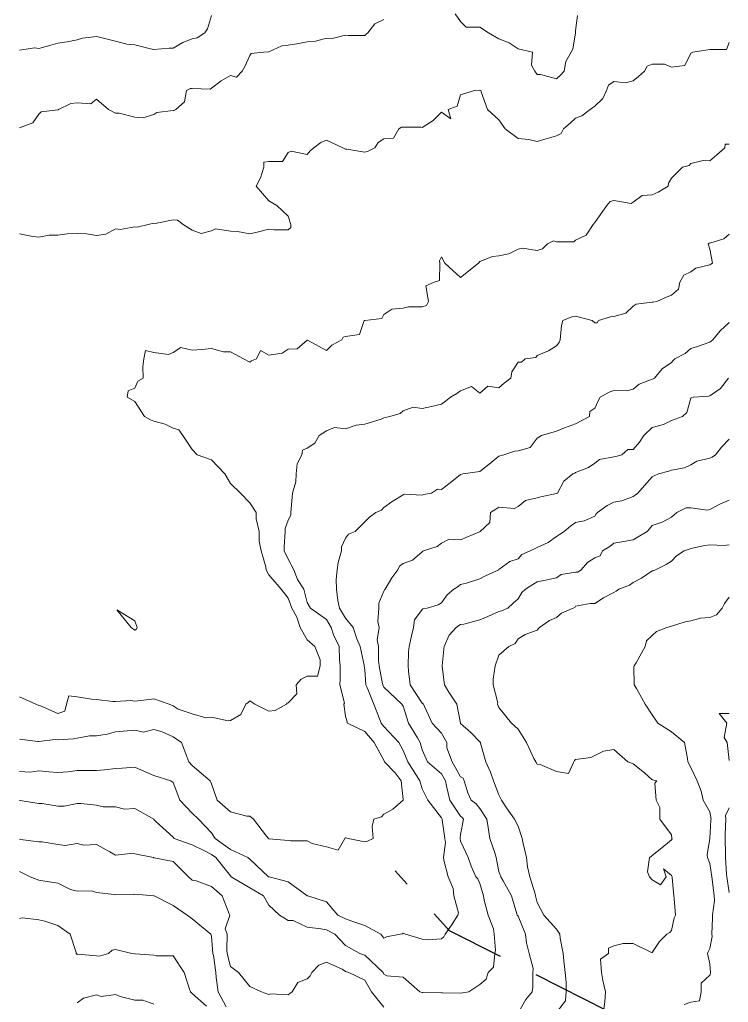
# Model space of a CAD drawing. Extents: x 537850 to 541798, y 6045627 to 6050132.
# Drawn here: x 539729.3 to 539840.2, y 6047380.4 to 6047534.1 of the extents above; entities that cross this region are included whole.
import ezdxf

# ---------------------------------------------------------------- set-up
doc = ezdxf.new("R2010")
doc.units = 0
doc.header["$LTSCALE"] = 5
doc.linetypes.add('DASHED2', pattern=[9.525, 6.35, -3.175])
doc.linetypes.add('foc-ACCESSROAD', pattern=[3.75, 2.5, -1.25])
doc.layers.add('Contour_Line_Intermediate', color=7, linetype='DASHED2', true_color=0xd9d9d9)
doc.layers.add('Contour_Line_Major', color=7, linetype='Continuous', true_color=0x6b6b6b)
doc.layers.add('F-AR', color=190, linetype='foc-ACCESSROAD')

msp = doc.modelspace()

# ---------------------------------------------------------------- linework, layer by layer
at = {"layer": 'Contour_Line_Intermediate', "linetype": 'Continuous', "lineweight": 13, "flags": 128}
for points, elevation in [([(539729.338, 6047529.303), (539731.69, 6047529.644), (539732.338, 6047529.56), (539734.241, 6047530.093), (539735.338, 6047530.401), (539736.763, 6047530.572), (539738.338, 6047530.914), (539739.183, 6047531.151), (539741.338, 6047531.437), (539742.065, 6047531.269), (539744.337, 6047530.68), (539746.115, 6047530.219), (539747.337, 6047530.108), (539749.816, 6047529.518), (539750.337, 6047529.394), (539752.723, 6047529.611), (539753.337, 6047529.611), (539754.86, 6047530.473), (539756.337, 6047531.053), (539757.109, 6047531.225), (539758.296, 6047531.996), (539758.722, 6047532.611), (539759.337, 6047534.702)], 908.956), ([(539729.338, 6047500.539), (539731.151, 6047500.185), (539732.338, 6047500.021), (539733.966, 6047500.37), (539735.338, 6047500.37), (539736.794, 6047500.541), (539738.338, 6047500.627), (539739.79, 6047500.546), (539741.338, 6047500.313), (539742.803, 6047500.532), (539744.337, 6047501.35), (539745.085, 6047501.251), (539747.337, 6047501.661), (539747.717, 6047501.618), (539749.45, 6047501.998), (539750.337, 6047502.225), (539750.536, 6047502.196), (539753.337, 6047502.765), (539754.059, 6047502.72), (539754.898, 6047501.998), (539756.337, 6047501.128), (539757.729, 6047500.606), (539759.337, 6047501.009), (539759.996, 6047501.339), (539762.337, 6047501.004), (539763.415, 6047500.92), (539765.336, 6047500.549), (539766.495, 6047500.839), (539768.336, 6047501.299), (539769.135, 6047501.199), (539771.336, 6047501.199), (539771.778, 6047501.556), (539771.778, 6047501.998), (539771.336, 6047503.326), (539769.577, 6047504.998), (539768.336, 6047505.706), (539766.331, 6047507.998), (539767, 6047509.334), (539767.554, 6047510.997), (539767.56, 6047511.773), (539768.336, 6047511.87), (539770.464, 6047511.87), (539771.336, 6047513.288), (539771.824, 6047513.509), (539774.336, 6047512.947), (539774.775, 6047513.558), (539775.343, 6047513.997), (539776.482, 6047514.851), (539777.336, 6047515.193), (539779.907, 6047513.997), (539780.336, 6047513.787), (539780.526, 6047513.807), (539783.336, 6047513.357), (539783.852, 6047513.481), (539784.935, 6047513.997), (539785.46, 6047514.873), (539786.335, 6047515.397), (539787.817, 6047515.516), (539788.689, 6047516.997), (539789.067, 6047517.265), (539789.335, 6047517.241), (539792.091, 6047517.241), (539792.335, 6047517.197), (539794.047, 6047518.285), (539795.335, 6047519.572), (539796.793, 6047518.539), (539796.41, 6047519.997), (539797.79, 6047520.542), (539798.335, 6047522.28), (539800.491, 6047522.997), (539801.335, 6047523.057), (539801.485, 6047522.997), (539801.568, 6047522.764), (539802.554, 6047519.997), (539804.335, 6047518.401), (539805.311, 6047516.997), (539807.334, 6047515.48), (539808.99, 6047515.342), (539810.334, 6047514.983), (539811.883, 6047515.448), (539813.334, 6047515.884), (539814.093, 6047516.238), (539814.447, 6047516.997), (539815.476, 6047517.856), (539816.334, 6047518.665), (539817.318, 6047519.013), (539818.595, 6047519.997), (539819.013, 6047520.318), (539819.334, 6047520.525), (539820.612, 6047521.719), (539821.147, 6047522.997), (539821.498, 6047523.833), (539822.334, 6047524.412), (539824.144, 6047524.186), (539825.334, 6047524.51), (539826.143, 6047525.187), (539827.112, 6047525.997), (539827.525, 6047526.805), (539828.333, 6047527.111), (539830.219, 6047527.111), (539831.333, 6047526.654), (539833.43, 6047526.9), (539834.333, 6047528.829), (539834.457, 6047528.873), (539834.689, 6047528.997), (539837.003, 6047529.327), (539837.333, 6047529.374), (539839.955, 6047529.374), (539840.333, 6047530.507)], 910.956), ([(539729.338, 6047428.15), (539731.856, 6047427.001), (539732.338, 6047426.782), (539732.625, 6047426.714), (539735.338, 6047425.535), (539736.426, 6047425.913), (539736.687, 6047427.001), (539737.048, 6047428.291), (539738.338, 6047428.148), (539740.567, 6047427.772), (539741.338, 6047427.722), (539743.943, 6047427.396), (539744.337, 6047427.411), (539746.749, 6047427.59), (539747.337, 6047427.489), (539749.598, 6047427.741), (539750.337, 6047427.824), (539752.735, 6047427.001), (539753.337, 6047426.724), (539754.116, 6047426.223), (539756.337, 6047425.473), (539758.476, 6047424.862), (539759.337, 6047424.958), (539761.964, 6047424.374), (539762.337, 6047424.436), (539763.959, 6047425.379), (539764.709, 6047427.001), (539765.089, 6047427.249), (539765.336, 6047427.511), (539766.151, 6047427.001), (539768.336, 6047425.908), (539769.33, 6047426.008), (539771.068, 6047427.001), (539771.183, 6047427.154), (539771.336, 6047427.216), (539772.716, 6047428.622), (539772.591, 6047430.001), (539773.412, 6047430.925), (539774.336, 6047431.39), (539775.948, 6047431.39), (539776.379, 6047433.001), (539776.379, 6047433.958), (539775.518, 6047436.001), (539774.336, 6047437.071), (539773.241, 6047439.001), (539772.717, 6047440.62), (539771.932, 6047442.001), (539771.336, 6047443.572), (539770.252, 6047445.001), (539768.336, 6047447.21), (539767.931, 6047448), (539767.839, 6047448.497), (539767.124, 6047451), (539766.828, 6047452.509), (539766.795, 6047454), (539766.363, 6047455.974), (539766.361, 6047457), (539765.336, 6047458.475), (539763.884, 6047460), (539762.337, 6047461.504), (539761.419, 6047463), (539759.337, 6047465.201), (539757.122, 6047466), (539756.337, 6047466.841), (539754.897, 6047468.999), (539754.229, 6047469.891), (539753.337, 6047470.16), (539752.108, 6047470.77), (539750.337, 6047471.25), (539749.805, 6047471.467), (539748.869, 6047471.999), (539747.337, 6047474.361), (539746.167, 6047474.999), (539746.334, 6047476.003), (539747.337, 6047476.404), (539747.837, 6047477.499), (539748.677, 6047477.999), (539748.601, 6047479.735), (539748.765, 6047480.999), (539749.025, 6047482.311), (539750.337, 6047481.99), (539752.633, 6047481.702), (539753.337, 6047481.984), (539754.544, 6047482.792), (539756.337, 6047482.359), (539757.841, 6047482.495), (539759.337, 6047482.631), (539761.217, 6047482.118), (539762.337, 6047482.118), (539764.384, 6047480.999), (539765.336, 6047480.496), (539765.628, 6047480.707), (539766.378, 6047480.999), (539767.032, 6047482.303), (539768.336, 6047481.601), (539770.414, 6047481.921), (539771.336, 6047482.535), (539772.749, 6047482.586), (539774.336, 6047483.957), (539774.389, 6047483.946), (539777.336, 6047482.309), (539778.169, 6047483.166), (539779.765, 6047483.999), (539779.95, 6047484.384), (539780.336, 6047484.509), (539782.514, 6047484.82), (539783.241, 6047486.999), (539783.307, 6047487.027), (539783.336, 6047487.032), (539785.99, 6047487.344), (539786.335, 6047487.937), (539787.561, 6047488.773), (539789.335, 6047488.928), (539790.174, 6047489.16), (539792.335, 6047489.16), (539792.986, 6047489.348), (539793.302, 6047489.998), (539792.895, 6047492.438), (539794.203, 6047492.998), (539795.056, 6047493.277), (539795.096, 6047495.998), (539795.017, 6047496.317), (539795.335, 6047496.953), (539795.841, 6047495.998), (539798.335, 6047493.71), (539801.157, 6047495.998), (539801.335, 6047496.22), (539803.317, 6047497.016), (539804.335, 6047497.139), (539805.883, 6047497.449), (539807.334, 6047498.174), (539807.993, 6047498.339), (539810.334, 6047497.95), (539811.126, 6047498.207), (539811.927, 6047498.998), (539812.869, 6047499.463), (539813.334, 6047499.29), (539816.042, 6047499.29), (539816.334, 6047499.554), (539817.964, 6047500.368), (539819.05, 6047501.998), (539819.334, 6047502.316), (539821.199, 6047504.998), (539821.725, 6047505.606), (539822.334, 6047505.769), (539825.04, 6047505.291), (539825.334, 6047505.512), (539826.764, 6047506.567), (539828.333, 6047506.676), (539829.237, 6047507.094), (539830.787, 6047507.998), (539830.855, 6047508.476), (539831.333, 6047509.273), (539832.195, 6047510.135), (539833.058, 6047510.997), (539834.095, 6047511.236), (539834.333, 6047511.541), (539836.276, 6047512.055), (539837.333, 6047512.001), (539838.411, 6047512.92), (539839.674, 6047513.997), (539839.747, 6047514.583), (539840.333, 6047514.583)], 911.956), ([(539729.338, 6047421.504), (539732.172, 6047421.168), (539732.338, 6047421.178), (539734.882, 6047421.458), (539735.338, 6047421.417), (539737.759, 6047421.581), (539738.338, 6047421.698), (539740.276, 6047422.063), (539741.338, 6047422.04), (539743.019, 6047422.32), (539744.337, 6047422.681), (539745.573, 6047422.766), (539747.337, 6047422.93), (539748.724, 6047422.615), (539750.337, 6047423.04), (539751.65, 6047422.689), (539753.337, 6047421.873), (539754.641, 6047421.002), (539755.518, 6047418.82), (539755.827, 6047418.002), (539756.337, 6047417.416), (539759.124, 6047415.002), (539759.337, 6047414.524), (539760.253, 6047412.002), (539762.337, 6047410.169), (539764.881, 6047409.458), (539765.336, 6047409.485), (539765.922, 6047409.002), (539767.977, 6047406.362), (539768.25, 6047406.002), (539768.336, 6047405.954), (539768.39, 6047405.949), (539771.336, 6047405.693), (539771.71, 6047405.628), (539774.336, 6047405.631), (539775.119, 6047405.219), (539777.336, 6047404.665), (539779.201, 6047404.138), (539780.199, 6047406.002), (539780.246, 6047406.092), (539780.336, 6047406.082), (539780.72, 6047406.002), (539783.336, 6047405.48), (539783.771, 6047405.567), (539784.642, 6047406.002), (539784.493, 6047407.845), (539784.755, 6047409.002), (539785.971, 6047409.367), (539786.335, 6047409.793), (539787.748, 6047410.59), (539789.335, 6047411.982), (539789.338, 6047411.999), (539789.338, 6047412.002), (539789.335, 6047412.103), (539789.056, 6047415.002), (539788.1, 6047416.237), (539786.447, 6047418.002), (539786.335, 6047418.232), (539784.825, 6047421.002), (539783.336, 6047422.702), (539780.654, 6047424.002), (539780.336, 6047425.116), (539780.067, 6047427.001), (539780.172, 6047427.165), (539779.441, 6047430.001), (539779.481, 6047430.856), (539779.502, 6047433.001), (539779.384, 6047433.953), (539779.348, 6047436.001), (539778.47, 6047437.867), (539778.063, 6047439.001), (539777.336, 6047440.233), (539774.863, 6047442.001), (539774.336, 6047442.88), (539773.806, 6047445.001), (539772.826, 6047446.51), (539772.262, 6047448), (539771.336, 6047449.675), (539770.752, 6047451), (539770.734, 6047451.603), (539770.888, 6047454), (539770.887, 6047454.449), (539771.336, 6047455.753), (539771.764, 6047456.572), (539771.754, 6047457), (539771.956, 6047459.38), (539772.008, 6047460), (539772.54, 6047461.796), (539772.625, 6047463), (539772.75, 6047464.585), (539773.512, 6047466), (539773.586, 6047466.749), (539774.336, 6047467.034), (539775.501, 6047467.835), (539776.186, 6047468.999), (539777.336, 6047469.728), (539778.596, 6047470.26), (539780.336, 6047470.052), (539781.983, 6047470.647), (539783.336, 6047470.784), (539785.902, 6047471.566), (539786.335, 6047471.799), (539787.237, 6047471.999), (539788.884, 6047472.451), (539789.335, 6047472.862), (539790.889, 6047473.445), (539792.335, 6047473.223), (539793.778, 6047473.556), (539795.335, 6047473.915), (539795.953, 6047474.381), (539796.775, 6047474.999), (539797.743, 6047475.591), (539798.335, 6047476.017), (539800.031, 6047476.695), (539801.335, 6047475.651), (539802.6, 6047476.734), (539804.335, 6047476.461), (539805.14, 6047477.193), (539806.214, 6047477.999), (539806.335, 6047478.999), (539807.334, 6047480.467), (539807.866, 6047480.467), (539808.42, 6047480.999), (539810.122, 6047481.211), (539810.334, 6047481.546), (539812.085, 6047482.248), (539813.334, 6047483.039), (539813.777, 6047483.556), (539813.91, 6047483.999), (539814.131, 6047486.202), (539814.307, 6047486.999), (539815.737, 6047487.595), (539816.334, 6047487.66), (539818.94, 6047486.999), (539819.334, 6047486.654), (539819.68, 6047486.652), (539819.889, 6047486.999), (539821.771, 6047487.562), (539822.334, 6047487.638), (539824.202, 6047488.13), (539825.334, 6047489.265), (539825.779, 6047489.553), (539828.333, 6047489.88), (539828.452, 6047489.88), (539829.02, 6047489.998), (539830.639, 6047490.692), (539831.333, 6047490.99), (539832.415, 6047491.917), (539832.611, 6047492.998), (539833.254, 6047494.078), (539834.333, 6047494.639), (539835.128, 6047495.203), (539837.333, 6047495.727), (539837.493, 6047495.838), (539837.765, 6047495.998), (539837.333, 6047498.157), (539837.085, 6047498.998), (539837.219, 6047499.112), (539837.333, 6047499.128), (539839.528, 6047499.803), (539840.333, 6047500.518)], 912.956), ([(539729.338, 6047416.457), (539730.981, 6047416.36), (539732.338, 6047416.58), (539733.91, 6047416.43), (539735.338, 6047416.325), (539736.9, 6047416.44), (539738.338, 6047416.624), (539739.713, 6047416.626), (539741.338, 6047416.644), (539742.629, 6047416.711), (539744.337, 6047416.952), (539745.359, 6047416.98), (539747.337, 6047417.158), (539748.881, 6047416.458), (539750.337, 6047415.86), (539753.006, 6047415.002), (539753.337, 6047414.726), (539754.386, 6047412.002), (539756.337, 6047409.975), (539757.309, 6047409.002), (539759.337, 6047406.861), (539759.946, 6047406.002), (539762.337, 6047404.264), (539765.057, 6047403.003), (539765.336, 6047402.729), (539768.29, 6047400.003), (539768.336, 6047399.977), (539768.372, 6047399.967), (539771.336, 6047399.195), (539774.292, 6047397.047), (539774.336, 6047397.022), (539774.421, 6047397.003), (539777.336, 6047396.083), (539779.14, 6047394.003), (539780.336, 6047393.411), (539781.297, 6047393.042), (539783.336, 6047392.383), (539785.861, 6047391.003), (539786.335, 6047390.389), (539786.721, 6047390.618), (539788.884, 6047391.003), (539789.256, 6047391.082), (539789.335, 6047391.159), (539789.705, 6047391.003), (539792.335, 6047390.23), (539793.212, 6047390.127), (539795.335, 6047390.278), (539795.729, 6047390.609), (539795.906, 6047391.003), (539796.927, 6047392.411), (539797.905, 6047394.003), (539797.98, 6047394.358), (539797.297, 6047397.003), (539797.156, 6047398.182), (539796.366, 6047400.003), (539795.713, 6047402.624), (539795.638, 6047403.003), (539795.954, 6047405.383), (539795.845, 6047406.002), (539795.449, 6047408.889), (539795.468, 6047409.002), (539795.335, 6047409.228), (539793.195, 6047412.002), (539792.335, 6047413.773), (539791.962, 6047415.002), (539791.34, 6047415.997), (539790.088, 6047418.002), (539789.335, 6047419.757), (539788.646, 6047421.002), (539786.335, 6047423.512), (539785.891, 6047424.002), (539785.638, 6047424.699), (539784.768, 6047427.001), (539783.723, 6047429.614), (539783.519, 6047430.001), (539783.336, 6047432.385), (539783.254, 6047433.001), (539783.251, 6047433.086), (539782.611, 6047436.001), (539782.098, 6047437.238), (539781.544, 6047439.001), (539780.336, 6047440.451), (539779.405, 6047442.001), (539779.133, 6047443.204), (539778.922, 6047445.001), (539778.842, 6047446.494), (539779.035, 6047448), (539779.166, 6047449.17), (539779.702, 6047451), (539779.722, 6047451.614), (539780.336, 6047452.949), (539780.774, 6047453.562), (539781.838, 6047454), (539782.588, 6047454.748), (539783.336, 6047455.495), (539784.089, 6047456.247), (539785.095, 6047457), (539785.981, 6047457.354), (539786.335, 6047457.744), (539787.619, 6047458.717), (539789.335, 6047459.743), (539789.484, 6047459.851), (539792.335, 6047459.709), (539792.551, 6047459.784), (539793.792, 6047460), (539794.718, 6047460.617), (539795.335, 6047460.561), (539796.705, 6047461.63), (539798.335, 6047462.9), (539798.701, 6047463), (539801.335, 6047463.374), (539802.798, 6047464.536), (539804.335, 6047465.81), (539804.515, 6047465.819), (539805.118, 6047466), (539806.78, 6047466.554), (539807.334, 6047466.616), (539809.2, 6047467.134), (539810.334, 6047468.608), (539810.599, 6047468.735), (539811.007, 6047468.999), (539813.334, 6047469.714), (539814.57, 6047470.235), (539816.334, 6047470.859), (539818.483, 6047471.999), (539818.569, 6047472.765), (539819.334, 6047473.275), (539819.878, 6047474.455), (539820.195, 6047474.999), (539821.555, 6047475.778), (539822.334, 6047476.07), (539824.346, 6047475.986), (539825.334, 6047476.261), (539826.277, 6047477.055), (539828.333, 6047477.84), (539828.449, 6047477.884), (539828.68, 6047477.999), (539829.872, 6047479.46), (539831.333, 6047480.436), (539831.603, 6047480.729), (539831.852, 6047480.999), (539833.484, 6047481.848), (539834.333, 6047482.612), (539835.4, 6047482.932), (539837.333, 6047483.644), (539837.558, 6047483.774), (539837.814, 6047483.999), (539838.922, 6047485.409), (539840.333, 6047486.711)], 913.956), ([(539840.333, 6047468.466), (539839.149, 6047467.184), (539838.218, 6047466), (539837.711, 6047465.621), (539837.333, 6047465.478), (539835.315, 6047465.018), (539834.333, 6047464.43), (539833.375, 6047463.958), (539831.333, 6047463.607), (539830.908, 6047463.425), (539829.313, 6047463), (539828.632, 6047462.702), (539828.333, 6047462.571), (539827.131, 6047461.202), (539826.075, 6047460), (539825.639, 6047459.694), (539825.334, 6047459.481), (539823.542, 6047458.792), (539822.334, 6047458.597), (539821.283, 6047458.051), (539819.743, 6047457), (539819.558, 6047456.776), (539819.334, 6047456.414), (539817.669, 6047455.665), (539816.334, 6047455.42), (539815.515, 6047454.819), (539814.549, 6047454), (539813.785, 6047453.549), (539813.334, 6047453.248), (539812.044, 6047452.29), (539810.334, 6047451.498), (539809.989, 6047451.346), (539809.204, 6047451), (539807.906, 6047450.429), (539807.334, 6047449.715), (539806.028, 6047449.307), (539804.335, 6047448.036), (539804.319, 6047448.016), (539804.3, 6047448), (539802.245, 6047447.09), (539801.335, 6047446.617), (539799.237, 6047445.903), (539798.335, 6047445.702), (539797.928, 6047445.408), (539797.249, 6047445.001), (539796.216, 6047444.12), (539795.335, 6047442.866), (539794.824, 6047442.512), (539793.084, 6047442.001), (539792.442, 6047441.894), (539792.335, 6047441.795), (539791.131, 6047440.205), (539790.962, 6047439.001), (539790.644, 6047437.692), (539790.288, 6047436.001), (539790.177, 6047435.159), (539790.126, 6047433.001), (539790.171, 6047432.165), (539790.425, 6047430.001), (539792.335, 6047427.136), (539792.504, 6047427.001), (539792.703, 6047426.634), (539793.888, 6047424.002), (539795.335, 6047422.453), (539796.154, 6047421.002), (539796.179, 6047420.158), (539797.006, 6047418.002), (539798.335, 6047415.636), (539798.745, 6047415.412), (539798.881, 6047415.002), (539799.481, 6047413.148), (539799.998, 6047412.002), (539800.743, 6047411.41), (539801.335, 6047410.665), (539802.456, 6047409.002), (539802.626, 6047407.711), (539802.886, 6047406.002), (539803.763, 6047403.575), (539803.916, 6047403.003), (539804.335, 6047400.85), (539804.643, 6047400.003), (539804.993, 6047399.344), (539806.288, 6047397.003), (539807.142, 6047394.195), (539807.201, 6047394.003), (539807.334, 6047393.836), (539808.467, 6047391.003), (539808.67, 6047389.668), (539809.036, 6047388.003), (539809.698, 6047385.64), (539809.66, 6047385.003), (539809.624, 6047382.714), (539809.516, 6047382.004), (539808.546, 6047380.792), (539807.495, 6047379.004)], 915.956), ([(539840.333, 6047458.921), (539839.018, 6047458.315), (539837.333, 6047457.438), (539836.979, 6047457.354), (539834.333, 6047457.726), (539833.645, 6047457.688), (539832.155, 6047457), (539831.726, 6047456.607), (539831.333, 6047456.248), (539829.868, 6047455.465), (539828.333, 6047454.957), (539827.9, 6047454.434), (539827.511, 6047454), (539826.138, 6047453.196), (539825.334, 6047452.681), (539823.9, 6047452.434), (539822.334, 6047452.164), (539821.666, 6047451.668), (539820.511, 6047451), (539820.156, 6047450.179), (539819.334, 6047449.911), (539818.176, 6047449.158), (539817.211, 6047448), (539816.682, 6047447.653), (539816.334, 6047447.653), (539814.079, 6047447.256), (539813.334, 6047446.773), (539811.898, 6047446.437), (539810.334, 6047446.151), (539809.611, 6047445.724), (539808.481, 6047445.001), (539807.894, 6047444.441), (539807.334, 6047443.496), (539806.537, 6047442.798), (539805.74, 6047442.001), (539804.733, 6047441.602), (539804.335, 6047441.498), (539802.609, 6047440.727), (539801.335, 6047440.196), (539798.828, 6047439.494), (539798.335, 6047439.464), (539798.039, 6047439.297), (539797.616, 6047439.001), (539796.567, 6047437.769), (539795.785, 6047436.001), (539795.715, 6047435.621), (539795.445, 6047433.001), (539795.468, 6047432.868), (539795.812, 6047430.001), (539796.483, 6047428.853), (539797.722, 6047427.001), (539798.333, 6047424.004), (539798.334, 6047424.002), (539798.335, 6047423.999), (539799.923, 6047422.59), (539801.335, 6047421.115), (539801.421, 6047421.002), (539801.441, 6047420.895), (539802.257, 6047418.002), (539802.996, 6047416.34), (539803.484, 6047415.002), (539804.335, 6047412.806), (539804.754, 6047412.002), (539805.539, 6047410.797), (539806.782, 6047409.002), (539807.334, 6047407.901), (539807.986, 6047406.002), (539808.109, 6047405.228), (539808.639, 6047403.003), (539808.776, 6047401.561), (539809.15, 6047400.003), (539809.982, 6047397.355), (539810.072, 6047397.003), (539810.334, 6047395.997), (539811.35, 6047394.003), (539813.334, 6047391.824), (539813.851, 6047391.003), (539813.92, 6047390.417), (539814.377, 6047388.003), (539814.469, 6047386.868), (539814.708, 6047385.003), (539814.837, 6047383.5), (539814.852, 6047382.004), (539814.735, 6047380.602), (539813.5, 6047379.004)], 916.956), ([(539840.333, 6047451.938), (539839.542, 6047451.791), (539837.333, 6047451.921), (539836.522, 6047451.811), (539834.333, 6047451.358), (539834.073, 6047451.261), (539833.292, 6047451), (539832.131, 6047450.202), (539831.333, 6047449.343), (539830.502, 6047448.832), (539828.84, 6047448), (539828.476, 6047447.858), (539828.333, 6047447.83), (539826.619, 6047446.715), (539825.334, 6047446.014), (539824.744, 6047445.591), (539823.075, 6047445.001), (539822.686, 6047444.648), (539822.334, 6047444.472), (539820.716, 6047443.618), (539819.334, 6047442.727), (539818.607, 6047442.727), (539816.334, 6047442.314), (539816.226, 6047442.109), (539815.951, 6047442.001), (539814.11, 6047441.225), (539813.334, 6047440.561), (539812.25, 6047440.085), (539810.683, 6047439.001), (539810.515, 6047438.82), (539810.334, 6047438.581), (539808.458, 6047437.877), (539807.334, 6047437.235), (539806.854, 6047436.481), (539805.894, 6047436.001), (539804.335, 6047434.665), (539803.747, 6047433.001), (539803.403, 6047430.933), (539803.443, 6047430.001), (539804.14, 6047427.196), (539804.116, 6047427.001), (539804.335, 6047426.497), (539806.275, 6047424.002), (539807.334, 6047423.103), (539808.645, 6047421.002), (539809.81, 6047418.526), (539810.099, 6047418.002), (539810.334, 6047417.602), (539810.8, 6047417.536), (539813.334, 6047416.455), (539815.198, 6047416.138), (539816.061, 6047418.002), (539816.174, 6047418.162), (539816.334, 6047418.343), (539818.697, 6047418.638), (539819.334, 6047418.957), (539820.672, 6047419.664), (539822.334, 6047419.906), (539824.51, 6047418.002), (539825.334, 6047417.661), (539827.088, 6047416.247), (539828.333, 6047415.157), (539829.016, 6047415.002), (539828.705, 6047414.63), (539828.925, 6047412.002), (539829.516, 6047410.82), (539829.516, 6047409.002), (539831.333, 6047406.553), (539831.41, 6047406.002), (539831.418, 6047405.918), (539831.333, 6047405.779), (539829.806, 6047404.53), (539828.333, 6047403.325), (539828.161, 6047403.175), (539827.865, 6047403.003), (539827.57, 6047400.767), (539827.913, 6047400.003), (539828.333, 6047399.541), (539829.595, 6047398.741), (539830.515, 6047400.003), (539830.106, 6047401.23), (539831.333, 6047400.226), (539831.415, 6047400.003), (539831.441, 6047399.895), (539831.694, 6047397.003), (539831.725, 6047396.611), (539831.934, 6047394.003), (539831.772, 6047393.564), (539831.333, 6047391.595), (539831.055, 6047391.282), (539830.595, 6047391.003), (539829.464, 6047389.873), (539828.333, 6047388.177), (539828.197, 6047388.14), (539825.334, 6047389.545), (539823.792, 6047389.545), (539822.334, 6047389.18), (539821.478, 6047388.859), (539821.478, 6047388.003), (539820.208, 6047387.13), (539820.354, 6047385.003), (539820.583, 6047383.754), (539820.998, 6047382.004), (539820.897, 6047380.44), (539820.699, 6047379.004)], 917.956), ([(539840.333, 6047443.72), (539839.605, 6047442.728), (539839.282, 6047442.001), (539838.386, 6047440.948), (539837.333, 6047440.559), (539835.874, 6047440.46), (539834.333, 6047440.057), (539833.449, 6047439.885), (539831.333, 6047439.202), (539831.181, 6047439.153), (539830.587, 6047439.001), (539828.996, 6047438.338), (539828.333, 6047437.749), (539827.419, 6047436.916), (539827.226, 6047436.001), (539825.796, 6047433.463), (539825.491, 6047433.001), (539825.448, 6047432.887), (539825.494, 6047430.001), (539825.879, 6047429.456), (539827.217, 6047427.001), (539828.333, 6047425.326), (539829.19, 6047424.002), (539831.333, 6047422.656), (539833.368, 6047421.002), (539833.82, 6047418.515), (539833.893, 6047418.002), (539834.333, 6047417.117), (539835.36, 6047415.002), (539835.967, 6047413.368), (539836.279, 6047412.002), (539837.333, 6047410.155), (539837.513, 6047409.002), (539837.505, 6047408.83), (539837.333, 6047406.054), (539837.324, 6047406.012), (539837.322, 6047406.002), (539836.913, 6047403.423), (539836.963, 6047403.003), (539837.333, 6047402.083), (539837.658, 6047400.003), (539837.709, 6047399.627), (539838.029, 6047397.003), (539838.052, 6047396.284), (539837.757, 6047394.003), (539837.743, 6047393.593), (539837.659, 6047391.003), (539837.692, 6047390.644), (539837.333, 6047388.801), (539837.054, 6047388.282), (539836.955, 6047388.003), (539837.333, 6047386.407), (539837.448, 6047385.003), (539837.456, 6047384.88), (539837.333, 6047384.587), (539835.961, 6047383.376), (539835.954, 6047382.004), (539835.732, 6047380.605), (539834.333, 6047380.367), (539833.331, 6047380.006)], 918.956), ([(539786.335, 6047379.583), (539784.418, 6047382.004), (539783.336, 6047383.818), (539780.84, 6047385.003), (539780.336, 6047385.183), (539779.803, 6047385.537), (539777.336, 6047386.658), (539776.173, 6047386.166), (539775.072, 6047385.003), (539774.821, 6047384.518), (539774.336, 6047384.059), (539772.879, 6047383.46), (539772.002, 6047382.004), (539771.591, 6047381.749), (539771.336, 6047381.547), (539768.651, 6047381.689), (539768.336, 6047381.599), (539767.203, 6047382.004), (539765.336, 6047382.864), (539763.576, 6047385.003), (539762.337, 6047385.964), (539761.819, 6047388.003), (539761.768, 6047388.572), (539761.809, 6047391.003), (539761.493, 6047391.847), (539762.228, 6047394.003), (539762.147, 6047394.192), (539761.002, 6047397.003), (539759.337, 6047398.46), (539756.953, 6047399.387), (539756.337, 6047399.495), (539755.748, 6047400.003), (539753.337, 6047402.378), (539750.368, 6047402.972), (539750.337, 6047402.981), (539750.263, 6047403.003), (539747.337, 6047403.598), (539746.702, 6047403.638), (539744.337, 6047403.375), (539743.424, 6047403.916), (539741.338, 6047405.046), (539739.37, 6047404.97), (539738.338, 6047405.199), (539736.438, 6047404.902), (539735.338, 6047405.055), (539732.886, 6047405.455), (539732.338, 6047405.455), (539729.493, 6047405.848), (539729.338, 6047405.873)], 915.956), ([(539761.675, 6047379.666), (539760.389, 6047382.004), (539760.106, 6047384.234), (539760.032, 6047385.003), (539759.663, 6047387.677), (539759.581, 6047388.003), (539759.337, 6047390.725), (539759.244, 6047391.003), (539756.337, 6047393.442), (539755.543, 6047394.003), (539753.337, 6047395.521), (539750.375, 6047397.003), (539750.337, 6047397.017), (539750.322, 6047397.018), (539747.337, 6047397.281), (539747.092, 6047397.248), (539744.337, 6047397.163), (539744.106, 6047397.234), (539741.338, 6047397.562), (539740.563, 6047397.778), (539738.338, 6047397.743), (539737.314, 6047398.027), (539735.338, 6047399.014), (539732.961, 6047399.379), (539732.338, 6047399.495), (539730.962, 6047400.003), (539729.338, 6047400.813)], 916.956), ([(539758.554, 6047379.786), (539756.337, 6047381.743), (539756.076, 6047382.004), (539755.94, 6047382.4), (539755.103, 6047385.003), (539753.337, 6047387.65), (539750.69, 6047387.65), (539750.337, 6047387.726), (539747.391, 6047387.949), (539747.337, 6047387.962), (539746.87, 6047388.003), (539744.337, 6047388.636), (539743.831, 6047388.51), (539743.252, 6047388.003), (539741.756, 6047387.584), (539741.338, 6047387.641), (539738.429, 6047387.912), (539738.338, 6047387.864), (539738.157, 6047388.003), (539738.167, 6047388.174), (539737.224, 6047391.003), (539735.338, 6047392.397), (539733.262, 6047393.079), (539732.338, 6047393.284), (539729.762, 6047393.58), (539729.338, 6047393.484)], 917.956), ([(539750.337, 6047380.053), (539748.636, 6047380.705), (539747.337, 6047380.703), (539745.072, 6047381.269), (539744.337, 6047381.584), (539742.08, 6047381.261), (539741.338, 6047381.535), (539739.324, 6047381.017), (539738.338, 6047380.259)], 918.956)]:
    msp.add_lwpolyline(points, dxfattribs=dict(at, elevation=elevation))
at = {"layer": 'Contour_Line_Intermediate', "linetype": 'Continuous', "lineweight": 13, "elevation": 910.956, "flags": 128}
msp.add_lwpolyline([(539747.619, 6047438.719), (539747.703, 6047439.001), (539747.337, 6047440.026), (539744.561, 6047441.777), (539746.795, 6047439.001), (539747.337, 6047438.594), (539747.619, 6047438.719)], close=True, dxfattribs=at)
at = {"layer": 'Contour_Line_Major', "linetype": 'Continuous', "lineweight": 15, "flags": 128}
for points, elevation in [([(539729.338, 6047517.12), (539731.411, 6047517.925), (539732.338, 6047519.269), (539732.68, 6047519.655), (539735.338, 6047519.971), (539735.367, 6047519.967), (539735.426, 6047519.997), (539737.367, 6047520.967), (539738.338, 6047521.037), (539740.456, 6047520.879), (539741.338, 6047521.629), (539743.242, 6047519.997), (539744.337, 6047519.435), (539744.899, 6047519.435), (539747.337, 6047518.814), (539748.611, 6047518.723), (539750.337, 6047519.22), (539750.793, 6047519.541), (539753.337, 6047519.835), (539753.47, 6047519.864), (539753.785, 6047519.997), (539755.133, 6047521.201), (539755.452, 6047522.997), (539756.062, 6047523.272), (539756.337, 6047523.29), (539759.126, 6047523.208), (539759.337, 6047523.363), (539760.853, 6047524.481), (539762.337, 6047525.328), (539763.284, 6047525.049), (539764.134, 6047525.997), (539764.592, 6047526.741), (539765.336, 6047528.437), (539765.555, 6047528.778), (539767.492, 6047528.997), (539768.301, 6047529.032), (539768.336, 6047529.043), (539770.381, 6047529.952), (539771.336, 6047530.077), (539773.01, 6047530.322), (539774.336, 6047530.586), (539775.629, 6047530.703), (539777.336, 6047531.153), (539778.238, 6047531.095), (539780.336, 6047531.66), (539780.728, 6047531.604), (539783.336, 6047531.604), (539783.56, 6047531.772), (539783.806, 6047531.996), (539784.93, 6047533.402), (539786.335, 6047534.104)], 909.956), ([(539797.458, 6047534.996), (539798.335, 6047533.762), (539799.218, 6047532.879), (539801.335, 6047532.879), (539802.68, 6047531.996), (539804.335, 6047531.082), (539805.914, 6047530.417), (539807.334, 6047529.5), (539809.566, 6047528.997), (539809.406, 6047526.925), (539809.946, 6047525.997), (539810.334, 6047525.497), (539810.841, 6047525.49), (539813.334, 6047524.807), (539813.945, 6047525.386), (539814.524, 6047525.997), (539814.79, 6047527.541), (539815.649, 6047528.997), (539815.878, 6047529.453), (539816.301, 6047531.996), (539816.311, 6047532.02), (539816.334, 6047532.289), (539816.635, 6047534.695)], 909.956), ([(539729.338, 6047411.929), (539729.43, 6047411.911), (539732.338, 6047411.476), (539732.88, 6047411.46), (539735.338, 6047411.03), (539736.287, 6047411.053), (539738.338, 6047411.476), (539738.896, 6047411.444), (539741.338, 6047411.176), (539742.4, 6047410.94), (539744.337, 6047410.94), (539745.754, 6047410.585), (539747.337, 6047410.665), (539750.309, 6047409.002), (539750.337, 6047408.976), (539750.667, 6047408.672), (539753.337, 6047406.171), (539753.497, 6047406.002), (539756.337, 6047404.989), (539758.277, 6047404.063), (539759.337, 6047403.49), (539760.033, 6047403.003), (539762.337, 6047400.124), (539762.46, 6047400.003), (539765.336, 6047398.254), (539767.513, 6047397.003), (539768.336, 6047395.576), (539770.022, 6047394.003), (539771.336, 6047393.143), (539772.155, 6047393.184), (539774.336, 6047392.113), (539776.468, 6047391.872), (539777.336, 6047391.709), (539778.653, 6047391.003), (539780.336, 6047389.266), (539782.59, 6047388.003), (539783.336, 6047387.749), (539786.222, 6047385.003), (539786.335, 6047384.751), (539786.813, 6047384.526), (539789.335, 6047384.302), (539791.94, 6047382.004), (539792.335, 6047381.917), (539792.431, 6047381.908), (539795.335, 6047381.831), (539795.511, 6047381.828), (539798.335, 6047381.77), (539799.601, 6047382.004), (539801.335, 6047383.143), (539802.336, 6047384.002), (539802.634, 6047385.003), (539803.478, 6047385.86), (539803.714, 6047388.003), (539803.81, 6047388.528), (539803.599, 6047391.003), (539803.496, 6047391.841), (539802.663, 6047394.003), (539802.019, 6047396.319), (539801.908, 6047397.003), (539801.335, 6047398.926), (539801.018, 6047399.686), (539800.73, 6047400.003), (539800.004, 6047401.672), (539799.505, 6047403.003), (539799.137, 6047403.805), (539798.335, 6047405.556), (539798.256, 6047406.002), (539798.243, 6047406.094), (539798.335, 6047406.631), (539798.811, 6047409.002), (539798.6, 6047409.267), (539798.335, 6047409.478), (539796.633, 6047412.002), (539796.14, 6047414.197), (539795.981, 6047415.002), (539795.335, 6047416.096), (539793.167, 6047418.002), (539792.335, 6047419.858), (539792.005, 6047421.002), (539791.603, 6047421.734), (539790.173, 6047424.002), (539789.335, 6047426.71), (539789.159, 6047427.001), (539786.335, 6047429.65), (539786.151, 6047430.001), (539786.135, 6047430.202), (539785.602, 6047433.001), (539785.484, 6047433.853), (539785.484, 6047436.001), (539785.276, 6047437.061), (539785.574, 6047439.001), (539785.402, 6047439.934), (539785.528, 6047442.001), (539785.554, 6047442.782), (539786.335, 6047444.691), (539786.444, 6047444.892), (539786.525, 6047445.001), (539787.561, 6047446.775), (539788.512, 6047448), (539788.771, 6047448.565), (539789.335, 6047448.98), (539790.817, 6047449.519), (539792.335, 6047450.847), (539792.407, 6047450.928), (539792.51, 6047451), (539794.653, 6047451.682), (539795.335, 6047452.164), (539796.526, 6047452.809), (539798.335, 6047452.694), (539801.298, 6047453.964), (539801.335, 6047453.974), (539801.35, 6047453.985), (539801.397, 6047454), (539802.929, 6047455.406), (539802.992, 6047457), (539803.828, 6047457.506), (539804.335, 6047457.812), (539806.756, 6047457.578), (539807.334, 6047457.899), (539808.48, 6047458.854), (539810.334, 6047459.266), (539810.885, 6047459.449), (539813.334, 6047459.939), (539813.377, 6047459.957), (539813.474, 6047460), (539814.475, 6047461.859), (539815.869, 6047463), (539816.224, 6047463.11), (539816.334, 6047463.21), (539818.323, 6047464.011), (539819.334, 6047464.67), (539820.058, 6047465.275), (539822.334, 6047465.672), (539822.601, 6047465.733), (539823.568, 6047466), (539824.51, 6047466.824), (539825.334, 6047466.824), (539826.343, 6047467.99), (539827.023, 6047468.999), (539828.333, 6047470.284), (539830.055, 6047470.721), (539831.333, 6047471.387), (539833.043, 6047471.999), (539833.716, 6047472.616), (539834.333, 6047474.836), (539834.409, 6047474.923), (539834.797, 6047474.999), (539837.178, 6047475.154), (539837.333, 6047475.246), (539838.985, 6047476.347), (539840.248, 6047477.999)], 914.956), ([(539840.333, 6047425.545), (539838.789, 6047425.545), (539839.99, 6047424.002), (539839.553, 6047421.781), (539840.043, 6047421.002), (539840.333, 6047418.203)], 919.956), ([(539840.333, 6047410.795), (539839.768, 6047409.567), (539839.857, 6047409.002), (539839.747, 6047406.588), (539839.711, 6047406.002), (539839.789, 6047403.547), (539839.761, 6047403.003), (539839.94, 6047400.395), (539840.002, 6047400.003), (539840.333, 6047397.563)], 919.956)]:
    msp.add_lwpolyline(points, dxfattribs=dict(at, elevation=elevation))
at = {"layer": 'F-AR', "flags": 128}
msp.add_lwpolyline([(540687.615, 6046699.301), (540666.728, 6046758.301), (540649.992, 6046882.627), (540637.828, 6046903.799), (540596.613, 6046935.707), (540550.24, 6047018.582), (540494.198, 6047092.24), (540482.261, 6047133.987), (540456.995, 6047158.606, 0.0116076), (540456.741, 6047158.843), (540450.735, 6047164.175, 0.0245364), (540450.162, 6047164.635), (540438.068, 6047173.414, 0.0546261), (540436.649, 6047174.224), (540425.158, 6047179.213, 0.0302936), (540424.306, 6047179.523), (540404.318, 6047185.455), (540392.121, 6047190.259), (540364.741, 6047182.769), (540334.717, 6047173.874), (540334.717, 6047173.874), (540334.717, 6047173.874), (540321.502, 6047170.747), (540297.339, 6047160.785), (540278.577, 6047154.978), (540258.87, 6047153.303), (540237.742, 6047156.385), (540117.263, 6047173.961), (540021.905, 6047223.161), (539965.378, 6047237.17), (539910.273, 6047276.122), (539880.405, 6047307.109), (539832.962, 6047373.092), (539796.611, 6047391.544), (539788.075, 6047400.93)], format="xyb", dxfattribs=at)

doc.saveas('drawing.dxf')
